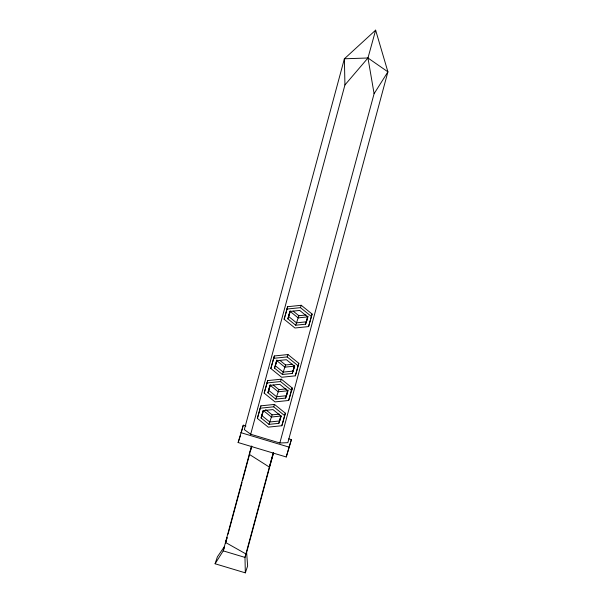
<?xml version="1.0" encoding="UTF-8"?>
<svg xmlns="http://www.w3.org/2000/svg" width="603" height="603" viewBox="0 0 603 603"><rect width="100%" height="100%" fill="white"/><g stroke="black" fill="none" stroke-linecap="round" stroke-linejoin="round"><path stroke-width="0.9" d="M288.709 438.833L291.377 439.632L286.237 456.976L238.132 442.534L243.28 425.198L245.949 425.997M241.336 432.396L243.28 425.198M279.852 442.994L374.094 93.706L387.91 71.847L367.966 57.994L344.388 58.785L244.336 429.6L250.69 434.235L279.852 442.994L287.857 442.67L387.91 71.847L375.639 30.15L344.388 58.785L344.931 84.955L250.69 434.235M257.36 418.392L260.895 405.842L274.493 404.425L285.347 413.183L282.603 423.359L281.82 425.733L268.214 427.143L257.36 418.392L260.895 405.842M264.174 393.141L267.709 380.591L281.307 379.181L292.161 387.933L289.417 398.108L288.626 400.482L275.028 401.9L264.174 393.141L267.709 380.591M270.822 368.508L274.35 355.958L287.955 354.549L298.809 363.3L296.065 373.476L295.274 375.85L281.676 377.267L270.822 368.508L274.35 355.958M284.111 319.243L287.646 306.701L301.244 305.284L312.098 314.042L308.57 326.585L294.965 328.002L284.111 319.243L284.902 316.869M285.129 316.025L287.646 306.701M251.474 446.16L223.216 550.871L215.09 563.767L245.338 572.85L247.629 565.953L246.627 552.446L273.476 452.936M225.597 543.205L227.06 537.801M228.032 534.175L241.999 482.438M242.481 480.621L249.83 453.388M250.32 451.572L251.79 446.13L249.265 454.338L269.353 467.084L273.008 454.677M261.084 418L263.074 410.613L272.955 409.58L280.84 415.942L278.842 423.336L268.968 424.361L261.084 418L263.519 410.666L271.403 417.027L281.284 416.002L279.634 420.962L269.752 421.987L261.868 415.625L263.202 410.703M267.898 392.757L269.888 385.362L279.769 384.337L287.654 390.699L285.656 398.086L275.782 399.111L267.898 392.757L270.332 385.423L278.217 391.784L288.098 390.752M274.538 368.124L276.536 360.73L286.41 359.705L294.302 366.066L292.304 373.453L282.423 374.486L274.538 368.124L276.981 360.79L284.865 367.152L294.739 366.119M287.835 318.859L289.824 311.465L299.706 310.439L307.59 316.801L305.6 324.188L295.719 325.221L287.835 318.859L290.269 311.525L298.153 317.887L308.035 316.854M270.234 384.631L268.682 390.382L276.566 396.744L286.448 395.711L288 389.968M276.883 359.999L275.33 365.75L283.214 372.111L293.096 371.079L294.641 365.335M290.171 310.733L288.618 316.485L296.51 322.846L306.384 321.814L307.937 316.07M279.634 420.962L280.96 416.032M273.234 452.687L244.976 557.406L245.338 572.85M281.82 425.733L285.347 413.183M288.626 400.482L292.161 387.933M295.274 375.85L298.809 363.3M308.57 326.585L312.098 314.042M291.754 390.608L292.206 388.912M286.237 456.976L291.377 439.632M344.931 84.955L367.966 57.994L375.639 30.15M227.045 537.688L225.499 542.436L245.911 553.938L246.627 552.446L244.976 557.406L223.216 550.871L224.595 546.74M238.132 442.534L240.333 435.924M215.09 563.767L217.381 556.878L224.369 546.642M286.855 309.068L300.46 307.658L301.244 305.284M295.719 325.221L298.869 315.723L306.06 314.977M273.566 358.333L287.164 356.916L287.955 354.549M282.423 374.486L285.581 364.988L292.764 364.242M266.918 382.965L280.516 381.548L281.307 379.181M275.782 399.111L278.933 389.621L286.116 388.875M260.104 408.216L273.709 406.799L274.493 404.425M268.968 424.361L272.119 414.872L279.31 414.125M305.6 324.188L307.756 317.683M292.304 373.453L294.468 366.948M285.656 398.086L287.819 391.581M278.842 423.336L279.37 421.753M240.808 432.637L288.905 447.079M300.46 307.658L311.314 316.409M293.141 311.103L298.869 315.723M287.164 356.916L298.018 365.674M279.845 360.368L285.581 364.988M280.516 381.548L291.377 390.307M273.197 384.993L278.933 389.621M273.709 406.799L284.563 415.557M265.667 409.663L272.119 414.872M367.966 57.994L374.094 93.706M344.388 58.785L344.577 60.632"/></g></svg>
